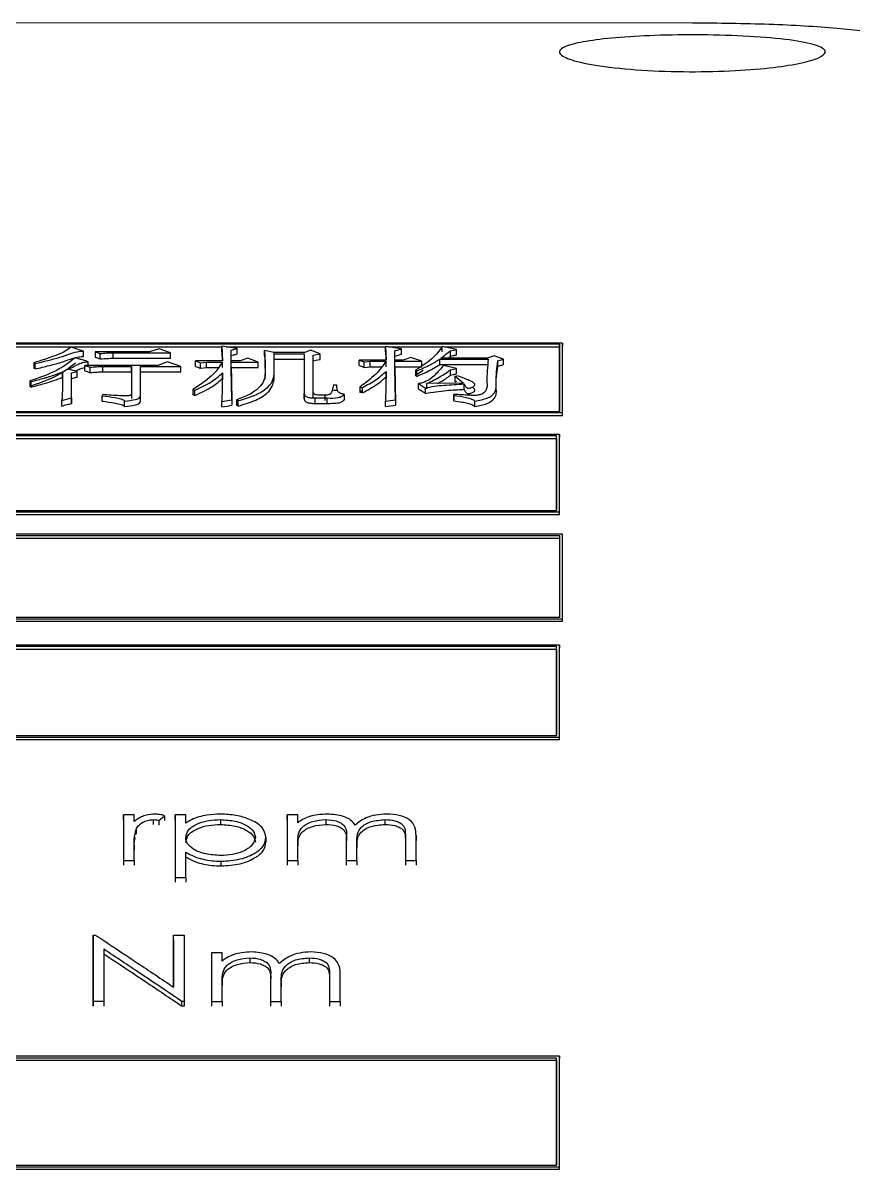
# Model space of a CAD drawing. Header units: millimetres. Extents: x 2379 to 4059, y 879 to 2067.
# Drawn here: x 2735.37 to 2749.42, y 1845.88 to 1865.27 of the extents above; entities that cross this region are included whole.
import ezdxf

# ---------------------------------------------------------------- set-up
doc = ezdxf.new("R2010")
doc.units = ezdxf.units.MM

msp = doc.modelspace()

# ---------------------------------------------------------------- linework, layer by layer
at = {"color": 7, "linetype": 'Continuous', "lineweight": 25}
for p, q in [((2746.703, 1865.268), (2709.703, 1865.269)), ((2744.505, 1859.851), (2722.522, 1859.852)), ((2744.455, 1859.834), (2722.572, 1859.835)), ((2733.287, 1859.788), (2738.738, 1859.788)), ((2736.401, 1859.719), (2736.185, 1859.784)), ((2736.401, 1859.627), (2736.401, 1859.719)), ((2737.678, 1859.757), (2737.516, 1859.707)), ((2737.873, 1859.688), (2737.678, 1859.757)), ((2738.738, 1859.799), (2738.749, 1859.55)), ((2738.998, 1859.761), (2738.738, 1859.799)), ((2738.738, 1859.707), (2738.738, 1859.799)), ((2738.812, 1859.788), (2741.507, 1859.788)), ((2738.9, 1859.734), (2738.998, 1859.761)), ((2738.9, 1859.55), (2738.9, 1859.734)), ((2738.9, 1859.733), (2738.9, 1859.734)), ((2738.998, 1859.669), (2738.998, 1859.761)), ((2739.463, 1859.73), (2739.474, 1859.519)), ((2739.625, 1859.692), (2739.463, 1859.73)), ((2739.463, 1859.638), (2739.463, 1859.73)), ((2740.242, 1859.734), (2740.144, 1859.692)), ((2740.404, 1859.669), (2740.242, 1859.734)), ((2741.507, 1859.795), (2741.518, 1859.565)), ((2741.778, 1859.757), (2741.507, 1859.795)), ((2741.507, 1859.703), (2741.507, 1859.795)), ((2741.558, 1859.788), (2742.464, 1859.788)), ((2741.669, 1859.723), (2741.778, 1859.757)), ((2741.669, 1859.565), (2741.669, 1859.723)), ((2741.669, 1859.722), (2741.669, 1859.723)), ((2741.778, 1859.665), (2741.778, 1859.757)), ((2742.708, 1859.745), (2742.47, 1859.795)), ((2742.47, 1859.703), (2742.47, 1859.795)), ((2742.504, 1859.788), (2744.455, 1859.788)), ((2742.611, 1859.723), (2742.708, 1859.745)), ((2742.611, 1859.631), (2742.611, 1859.723)), ((2742.708, 1859.653), (2742.708, 1859.745)), ((2744.455, 1859.834), (2744.455, 1859.788)), ((2744.505, 1859.851), (2744.505, 1859.804)), ((2744.505, 1858.63), (2744.505, 1859.804)), ((2736.477, 1859.476), (2736.477, 1859.538)), ((2736.596, 1859.707), (2736.596, 1859.615)), ((2736.596, 1859.707), (2736.683, 1859.677)), ((2737.516, 1859.707), (2736.596, 1859.707)), ((2736.683, 1859.585), (2736.683, 1859.677)), ((2736.899, 1859.596), (2736.899, 1859.688)), ((2736.899, 1859.688), (2737.873, 1859.688)), ((2736.899, 1859.596), (2737.873, 1859.596)), ((2737.819, 1859.534), (2737.656, 1859.476)), ((2738.046, 1859.456), (2737.819, 1859.534)), ((2737.873, 1859.596), (2737.873, 1859.688)), ((2738.294, 1859.55), (2738.381, 1859.519)), ((2738.749, 1859.55), (2738.294, 1859.55)), ((2738.294, 1859.458), (2738.294, 1859.55)), ((2738.381, 1859.519), (2738.478, 1859.53)), ((2738.478, 1859.53), (2738.749, 1859.53)), ((2738.478, 1859.438), (2738.478, 1859.53)), ((2738.749, 1859.438), (2738.749, 1859.53)), ((2738.9, 1859.55), (2738.9, 1859.642)), ((2739.052, 1859.55), (2738.9, 1859.55)), ((2738.9, 1859.458), (2738.9, 1859.55)), ((2738.9, 1859.53), (2739.355, 1859.53)), ((2738.9, 1859.438), (2738.9, 1859.53)), ((2739.181, 1859.6), (2739.052, 1859.55)), ((2739.355, 1859.53), (2739.181, 1859.6)), ((2739.355, 1859.438), (2739.355, 1859.53)), ((2740.144, 1859.692), (2739.625, 1859.692)), ((2739.625, 1859.6), (2739.625, 1859.692)), ((2739.625, 1859.331), (2739.625, 1859.673)), ((2739.625, 1859.673), (2740.133, 1859.673)), ((2739.625, 1859.581), (2739.625, 1859.673)), ((2739.625, 1859.581), (2740.133, 1859.581)), ((2739.625, 1859.24), (2739.625, 1859.581)), ((2740.133, 1859.673), (2740.133, 1859.001)), ((2740.133, 1859.673), (2740.133, 1859.581)), ((2740.133, 1859.581), (2740.133, 1858.909)), ((2740.285, 1859.646), (2740.404, 1859.669)), ((2740.285, 1859.029), (2740.285, 1859.646)), ((2740.285, 1859.643), (2740.285, 1859.646)), ((2740.285, 1858.938), (2740.285, 1859.554)), ((2740.404, 1859.577), (2740.404, 1859.669)), ((2741.064, 1859.565), (2741.15, 1859.534)), ((2741.518, 1859.565), (2741.064, 1859.565)), ((2741.064, 1859.473), (2741.064, 1859.565)), ((2741.15, 1859.534), (2741.248, 1859.546)), ((2741.15, 1859.442), (2741.15, 1859.534)), ((2741.248, 1859.546), (2741.518, 1859.546)), ((2741.248, 1859.454), (2741.248, 1859.546)), ((2741.518, 1859.454), (2741.518, 1859.546)), ((2741.669, 1859.565), (2741.669, 1859.631)), ((2741.81, 1859.565), (2741.669, 1859.565)), ((2741.669, 1859.473), (2741.669, 1859.565)), ((2741.669, 1859.546), (2742.124, 1859.546)), ((2741.669, 1859.454), (2741.669, 1859.546)), ((2741.94, 1859.611), (2741.81, 1859.565)), ((2742.124, 1859.546), (2741.94, 1859.611)), ((2742.124, 1859.469), (2742.124, 1859.546)), ((2742.427, 1859.581), (2743.249, 1859.58)), ((2742.427, 1859.489), (2742.427, 1859.581)), ((2743.238, 1859.6), (2742.448, 1859.6)), ((2742.568, 1859.6), (2742.611, 1859.631)), ((2743.346, 1859.638), (2743.238, 1859.6)), ((2743.508, 1859.58), (2743.346, 1859.638)), ((2743.411, 1859.553), (2743.508, 1859.58)), ((2743.411, 1859.462), (2743.411, 1859.553)), ((2743.508, 1859.489), (2743.508, 1859.58)), ((2735.558, 1859.519), (2735.558, 1859.427)), ((2735.558, 1859.519), (2735.579, 1859.507)), ((2735.579, 1859.415), (2735.558, 1859.427)), ((2735.579, 1859.415), (2735.579, 1859.507)), ((2736.044, 1859.275), (2736.044, 1859.367)), ((2736.293, 1859.371), (2736.142, 1859.41)), ((2736.196, 1859.347), (2736.293, 1859.371)), ((2736.196, 1858.924), (2736.196, 1859.347)), ((2736.293, 1859.279), (2736.293, 1859.371)), ((2736.423, 1859.476), (2736.51, 1859.445)), ((2737.656, 1859.476), (2736.423, 1859.476)), ((2736.423, 1859.384), (2736.423, 1859.476)), ((2736.51, 1859.353), (2736.51, 1859.445)), ((2736.726, 1859.457), (2737.213, 1859.457)), ((2736.726, 1859.365), (2736.726, 1859.457)), ((2736.726, 1859.365), (2737.213, 1859.365)), ((2737.213, 1859.457), (2737.213, 1859.005)), ((2737.213, 1859.365), (2737.213, 1859.457)), ((2737.213, 1859.365), (2737.213, 1858.914)), ((2737.364, 1859.457), (2738.046, 1859.456)), ((2737.364, 1858.964), (2737.364, 1859.457)), ((2737.364, 1859.365), (2737.364, 1859.457)), ((2737.364, 1858.873), (2737.364, 1859.365)), ((2737.364, 1859.365), (2738.046, 1859.365)), ((2738.046, 1859.365), (2738.046, 1859.456)), ((2738.381, 1859.427), (2738.381, 1859.519)), ((2738.478, 1859.438), (2738.675, 1859.438)), ((2738.749, 1859.347), (2738.738, 1858.863)), ((2738.749, 1859.255), (2738.749, 1859.347)), ((2738.9, 1859.438), (2739.355, 1859.438)), ((2738.911, 1858.891), (2738.9, 1859.412)), ((2739.474, 1859.519), (2739.474, 1859.331)), ((2739.474, 1859.427), (2739.474, 1859.519)), ((2739.474, 1859.427), (2739.474, 1859.285)), ((2739.474, 1859.24), (2739.474, 1859.331)), ((2739.625, 1859.24), (2739.625, 1859.331)), ((2741.248, 1859.454), (2741.445, 1859.454)), ((2741.518, 1859.374), (2741.507, 1858.871)), ((2741.518, 1859.283), (2741.518, 1859.374)), ((2741.669, 1859.454), (2742.124, 1859.454)), ((2741.68, 1858.895), (2741.669, 1859.429)), ((2742.037, 1859.382), (2742.016, 1859.394)), ((2742.016, 1859.394), (2742.016, 1859.302)), ((2742.147, 1859.391), (2742.016, 1859.302)), ((2742.037, 1859.29), (2742.037, 1859.382)), ((2742.427, 1859.489), (2743.249, 1859.489)), ((2742.708, 1859.425), (2742.492, 1859.476)), ((2742.611, 1859.402), (2742.708, 1859.425)), ((2742.611, 1859.31), (2742.611, 1859.402)), ((2742.708, 1859.333), (2742.708, 1859.425)), ((2735.493, 1859.213), (2735.514, 1859.201)), ((2735.493, 1859.213), (2735.493, 1859.121)), ((2735.514, 1859.109), (2735.514, 1859.201)), ((2736.196, 1858.833), (2736.196, 1859.255)), ((2740.631, 1859.149), (2740.685, 1859.149)), ((2742.037, 1859.29), (2742.016, 1859.302)), ((2742.07, 1859.077), (2742.07, 1859.169)), ((2742.07, 1859.169), (2742.189, 1859.093)), ((2742.827, 1859.177), (2742.21, 1859.169)), ((2742.21, 1859.077), (2742.21, 1859.169)), ((2742.686, 1859.292), (2742.719, 1859.3)), ((2742.686, 1859.292), (2742.827, 1859.177)), ((2742.686, 1859.2), (2742.686, 1859.292)), ((2742.686, 1859.2), (2742.719, 1859.208)), ((2742.838, 1859.069), (2742.838, 1859.161)), ((2735.514, 1859.109), (2735.493, 1859.121)), ((2736.726, 1858.981), (2736.715, 1858.96)), ((2736.715, 1858.869), (2736.715, 1858.96)), ((2737.213, 1859.005), (2737.213, 1858.914)), ((2737.364, 1858.873), (2737.364, 1858.964)), ((2738.251, 1859.069), (2738.284, 1859.057)), ((2738.251, 1859.069), (2738.251, 1858.978)), ((2738.284, 1858.966), (2738.251, 1858.978)), ((2738.284, 1858.966), (2738.284, 1859.057)), ((2740.133, 1858.909), (2740.133, 1859.001)), ((2740.49, 1858.972), (2740.393, 1858.972)), ((2740.49, 1858.881), (2740.49, 1858.972)), ((2740.631, 1859.058), (2740.685, 1859.058)), ((2740.815, 1858.893), (2740.815, 1858.985)), ((2741.074, 1859.109), (2741.118, 1859.101)), ((2741.074, 1859.109), (2741.074, 1859.018)), ((2741.118, 1859.052), (2741.074, 1859.018)), ((2741.118, 1859.01), (2741.074, 1859.018)), ((2741.118, 1859.01), (2741.118, 1859.101)), ((2742.189, 1859.002), (2742.189, 1859.093)), ((2742.665, 1858.985), (2742.665, 1858.893)), ((2742.665, 1858.968), (2742.665, 1858.984)), ((2742.665, 1858.877), (2742.665, 1858.968)), ((2736.034, 1858.879), (2736.196, 1858.924)), ((2736.034, 1858.788), (2736.034, 1858.879)), ((2736.196, 1858.924), (2736.196, 1858.833)), ((2736.715, 1858.869), (2736.726, 1858.889)), ((2737.094, 1858.78), (2737.094, 1858.871)), ((2738.738, 1858.863), (2738.911, 1858.891)), ((2738.738, 1858.772), (2738.738, 1858.863)), ((2738.911, 1858.891), (2738.911, 1858.8)), ((2738.987, 1858.891), (2738.987, 1858.8)), ((2739.019, 1858.879), (2738.987, 1858.891)), ((2739.019, 1858.788), (2738.987, 1858.8)), ((2739.019, 1858.788), (2739.019, 1858.879)), ((2740.317, 1858.924), (2740.523, 1858.924)), ((2740.317, 1858.833), (2740.317, 1858.924)), ((2740.317, 1858.833), (2740.523, 1858.833)), ((2740.523, 1858.833), (2740.523, 1858.924)), ((2741.507, 1858.871), (2741.68, 1858.895)), ((2741.507, 1858.78), (2741.507, 1858.871)), ((2741.68, 1858.895), (2741.68, 1858.804)), ((2742.665, 1858.877), (2742.665, 1858.893)), ((2743.022, 1858.78), (2743.022, 1858.871)), ((2722.522, 1858.676), (2744.505, 1858.676)), ((2722.522, 1858.63), (2744.505, 1858.63)), ((2722.572, 1858.695), (2744.455, 1858.695)), ((2744.505, 1858.63), (2744.505, 1858.676)), ((2744.455, 1858.306), (2722.472, 1858.306)), ((2744.405, 1858.286), (2722.522, 1858.287)), ((2722.522, 1858.242), (2744.405, 1858.241)), ((2744.405, 1858.241), (2744.405, 1858.286)), ((2744.455, 1858.306), (2744.455, 1858.26)), ((2744.455, 1856.955), (2744.455, 1858.26)), ((2722.522, 1857.021), (2744.405, 1857.02)), ((2722.472, 1857), (2744.455, 1857)), ((2722.472, 1856.955), (2744.455, 1856.955)), ((2744.455, 1856.955), (2744.455, 1857)), ((2744.505, 1856.62), (2722.522, 1856.621)), ((2744.505, 1856.576), (2744.505, 1856.62)), ((2722.572, 1856.599), (2744.455, 1856.599)), ((2722.572, 1856.555), (2744.455, 1856.555)), ((2744.455, 1856.599), (2744.455, 1856.555)), ((2744.505, 1855.146), (2744.505, 1856.576)), ((2722.522, 1855.189), (2744.505, 1855.189)), ((2722.522, 1855.146), (2744.505, 1855.146)), ((2744.455, 1855.212), (2722.572, 1855.212)), ((2744.505, 1855.146), (2744.505, 1855.189)), ((2744.455, 1854.743), (2722.472, 1854.743)), ((2744.405, 1854.72), (2722.522, 1854.72)), ((2722.522, 1854.677), (2744.405, 1854.677)), ((2744.405, 1854.677), (2744.405, 1854.72)), ((2744.455, 1854.743), (2744.455, 1854.7)), ((2744.455, 1853.146), (2744.455, 1854.7)), ((2722.472, 1853.188), (2744.455, 1853.188)), ((2722.472, 1853.146), (2744.455, 1853.146)), ((2722.522, 1853.213), (2744.405, 1853.212)), ((2744.455, 1853.146), (2744.455, 1853.188)), ((2737.077, 1851.871), (2737.077, 1851.102)), ((2737.077, 1851.789), (2737.077, 1851.871)), ((2737.257, 1851.871), (2737.077, 1851.871)), ((2737.077, 1851.789), (2737.077, 1851.021)), ((2737.257, 1851.759), (2737.257, 1851.871)), ((2737.579, 1851.791), (2737.579, 1851.709)), ((2737.671, 1851.777), (2737.769, 1851.858)), ((2737.671, 1851.777), (2737.671, 1851.696)), ((2737.769, 1851.858), (2737.769, 1851.777)), ((2737.949, 1851.871), (2737.949, 1850.814)), ((2737.949, 1851.789), (2737.949, 1851.871)), ((2738.128, 1851.871), (2737.949, 1851.871)), ((2737.949, 1851.789), (2737.949, 1850.734)), ((2738.128, 1851.73), (2738.128, 1851.871)), ((2738.717, 1851.791), (2738.717, 1851.709)), ((2739.846, 1851.871), (2739.846, 1851.102)), ((2739.846, 1851.789), (2739.846, 1851.871)), ((2740.026, 1851.871), (2739.846, 1851.871)), ((2739.846, 1851.789), (2739.846, 1851.021)), ((2740.026, 1851.739), (2740.026, 1851.871)), ((2740.498, 1851.791), (2740.498, 1851.709)), ((2741.5, 1851.791), (2741.5, 1851.709)), ((2737.289, 1851.626), (2737.289, 1851.545)), ((2739.487, 1851.491), (2739.487, 1851.41)), ((2740.026, 1851.102), (2740.026, 1851.428)), ((2740.026, 1851.428), (2740.026, 1851.347)), ((2740.846, 1851.495), (2740.846, 1851.102)), ((2740.846, 1851.495), (2740.846, 1851.414)), ((2741.026, 1851.102), (2741.026, 1851.403)), ((2741.026, 1851.403), (2741.026, 1851.322)), ((2741.846, 1851.521), (2741.846, 1851.102)), ((2741.846, 1851.521), (2741.846, 1851.44)), ((2741.846, 1851.44), (2741.846, 1851.021)), ((2742.026, 1851.102), (2742.026, 1851.521)), ((2742.026, 1851.521), (2742.026, 1851.44)), ((2737.257, 1851.102), (2737.257, 1851.362)), ((2737.257, 1851.362), (2737.257, 1851.282)), ((2738.128, 1850.814), (2738.128, 1851.243)), ((2737.077, 1851.102), (2737.077, 1851.022)), ((2737.077, 1851.102), (2737.257, 1851.102)), ((2737.257, 1851.102), (2737.257, 1851.022)), ((2738.724, 1851.088), (2738.724, 1851.007)), ((2739.846, 1851.102), (2739.846, 1851.022)), ((2739.846, 1851.102), (2740.026, 1851.102)), ((2740.026, 1851.102), (2740.026, 1851.022)), ((2740.846, 1851.102), (2740.846, 1851.022)), ((2740.846, 1851.102), (2741.026, 1851.102)), ((2741.026, 1851.102), (2741.026, 1851.022)), ((2741.846, 1851.102), (2741.846, 1851.022)), ((2741.846, 1851.102), (2742.026, 1851.102)), ((2742.026, 1851.102), (2742.026, 1851.022)), ((2737.949, 1850.814), (2737.949, 1850.734)), ((2737.949, 1850.814), (2738.128, 1850.814)), ((2738.128, 1850.814), (2738.128, 1850.734)), ((2736.564, 1848.715), (2736.564, 1849.837)), ((2736.564, 1849.837), (2736.564, 1849.758)), ((2736.564, 1849.837), (2736.602, 1849.837)), ((2737.923, 1848.957), (2737.923, 1849.837)), ((2737.923, 1849.837), (2738.103, 1849.837)), ((2737.923, 1849.758), (2737.923, 1849.837)), ((2738.103, 1849.837), (2738.103, 1848.715)), ((2736.564, 1849.757), (2736.564, 1848.638)), ((2737.923, 1849.757), (2737.923, 1848.957)), ((2736.744, 1849.599), (2736.744, 1848.715)), ((2738.564, 1849.538), (2738.564, 1848.715)), ((2738.564, 1849.538), (2738.564, 1849.46)), ((2738.744, 1849.538), (2738.564, 1849.538)), ((2738.564, 1849.459), (2738.564, 1848.638)), ((2738.744, 1849.396), (2738.744, 1849.538)), ((2739.216, 1849.452), (2739.216, 1849.373)), ((2740.218, 1849.452), (2740.218, 1849.374)), ((2738.744, 1848.715), (2738.744, 1849.064)), ((2738.744, 1849.064), (2738.744, 1848.986)), ((2739.564, 1849.136), (2739.564, 1848.715)), ((2739.564, 1849.136), (2739.564, 1849.058)), ((2740.564, 1849.164), (2740.564, 1848.715)), ((2740.564, 1849.164), (2740.564, 1849.086)), ((2740.564, 1849.085), (2740.564, 1848.637)), ((2740.744, 1848.715), (2740.744, 1849.163)), ((2740.744, 1849.085), (2740.744, 1849.163)), ((2739.744, 1848.715), (2739.744, 1849.037)), ((2739.744, 1849.037), (2739.744, 1848.96)), ((2736.564, 1848.638), (2736.564, 1848.715)), ((2736.744, 1848.715), (2736.564, 1848.715)), ((2736.744, 1848.715), (2736.744, 1848.638)), ((2738.062, 1848.638), (2738.062, 1848.715)), ((2738.103, 1848.715), (2738.062, 1848.715)), ((2738.103, 1848.715), (2738.103, 1848.638)), ((2738.564, 1848.715), (2738.564, 1848.638)), ((2738.564, 1848.715), (2738.744, 1848.715)), ((2738.744, 1848.715), (2738.744, 1848.638)), ((2739.564, 1848.715), (2739.564, 1848.638)), ((2739.564, 1848.715), (2739.744, 1848.715)), ((2739.744, 1848.715), (2739.744, 1848.638)), ((2740.564, 1848.715), (2740.564, 1848.638)), ((2740.564, 1848.715), (2740.744, 1848.715)), ((2740.744, 1848.715), (2740.744, 1848.638)), ((2738.103, 1848.638), (2738.062, 1848.638)), ((2744.455, 1847.787), (2722.322, 1847.788)), ((2744.405, 1847.758), (2722.372, 1847.758)), ((2722.372, 1847.72), (2744.405, 1847.72)), ((2744.405, 1847.72), (2744.405, 1847.758)), ((2744.455, 1847.787), (2744.455, 1847.749)), ((2744.455, 1845.879), (2744.455, 1847.749)), ((2722.322, 1845.917), (2744.455, 1845.916)), ((2722.322, 1845.879), (2744.455, 1845.879)), ((2722.372, 1845.947), (2744.405, 1845.947)), ((2744.455, 1845.879), (2744.455, 1845.916))]:
    msp.add_line(p, q, dxfattribs=at)
at = {"color": 7, "linetype": 'Continuous', "lineweight": 25, "flags": 128}
for points in [[(2740.285, 1859.554), (2740.33, 1859.563), (2740.367, 1859.57), (2740.404, 1859.577)], [(2738.381, 1859.427), (2738.43, 1859.433), (2738.478, 1859.438)], [(2741.15, 1859.442), (2741.199, 1859.448), (2741.248, 1859.454)], [(2738.738, 1858.772), (2738.784, 1858.78), (2738.831, 1858.787), (2738.911, 1858.8)], [(2741.507, 1858.78), (2741.555, 1858.787), (2741.602, 1858.793), (2741.68, 1858.804)]]:
    msp.add_lwpolyline(points, dxfattribs=at)
at = {"color": 7, "linetype": 'Continuous', "lineweight": 25}
for points, knots in [([(2750.704, 1864.778), (2750.667, 1864.833), (2750.594, 1864.943), (2750.023, 1865.079), (2749.156, 1865.184), (2748.009, 1865.254), (2747.143, 1865.263), (2746.703, 1865.268)], [0, 0, 0, 0, 0.184668, 0.369995, 0.565851, 0.779444, 1, 1, 1, 1]), ([(2748.954, 1864.778), (2748.933, 1864.746), (2748.892, 1864.682), (2748.57, 1864.589), (2748.081, 1864.511), (2747.422, 1864.456), (2746.641, 1864.437), (2745.828, 1864.464), (2745.116, 1864.536), (2744.631, 1864.638), (2744.469, 1864.724), (2744.443, 1864.8), (2744.525, 1864.872), (2744.835, 1864.953), (2745.327, 1865.017), (2745.985, 1865.059), (2746.766, 1865.073), (2747.579, 1865.053), (2748.291, 1864.997), (2748.774, 1864.912), (2748.942, 1864.832), (2748.951, 1864.788), (2748.954, 1864.778)], [0, 0, 0, 0, 0.0462762, 0.0927191, 0.1417154, 0.1951897, 0.2536855, 0.3152612, 0.376912, 0.4343703, 0.4858167, 0.5000047, 0.5462543, 0.592701, 0.6417985, 0.6951551, 0.753514, 0.8153974, 0.8768635, 0.9341609, 0.9857367, 1, 1, 1, 1]), ([(2736.185, 1859.784), (2736.15, 1859.757), (2736.08, 1859.704), (2735.862, 1859.616), (2735.68, 1859.558), (2735.558, 1859.519)], [0, 0, 0, 0, 0.244211, 0.494059, 1, 1, 1, 1]), ([(2735.579, 1859.507), (2735.724, 1859.54), (2735.94, 1859.589), (2736.164, 1859.671), (2736.298, 1859.713), (2736.38, 1859.718), (2736.401, 1859.719)], [0, 0, 0, 0, 0.501457, 0.748784, 0.936077, 1, 1, 1, 1]), ([(2742.47, 1859.795), (2742.42, 1859.725), (2742.319, 1859.584), (2742.117, 1859.457), (2742.016, 1859.394)], [0, 0, 0, 0, 0.496751, 1, 1, 1, 1]), ([(2742.448, 1859.6), (2742.476, 1859.622), (2742.528, 1859.663), (2742.584, 1859.704), (2742.611, 1859.723)], [0, 0, 0, 0, 0.532976, 1, 1, 1, 1]), ([(2744.455, 1858.695), (2744.455, 1858.816), (2744.455, 1859.06), (2744.455, 1859.441), (2744.455, 1859.694), (2744.455, 1859.834)], [0, 0, 0, 0, 0.309667, 0.619335, 1, 1, 1, 1]), ([(2744.455, 1859.788), (2744.455, 1859.678), (2744.455, 1859.458), (2744.455, 1859.095), (2744.455, 1858.836), (2744.455, 1858.695)], [0, 0, 0, 0, 0.312228, 0.624456, 1, 1, 1, 1]), ([(2744.505, 1858.676), (2744.505, 1858.798), (2744.505, 1859.041), (2744.505, 1859.435), (2744.505, 1859.7), (2744.505, 1859.851)], [0, 0, 0, 0, 0.300086, 0.600172, 1, 1, 1, 1]), ([(2736.261, 1859.604), (2736.152, 1859.522), (2735.957, 1859.373), (2735.636, 1859.262), (2735.493, 1859.213)], [0, 0, 0, 0, 0.553842, 1, 1, 1, 1]), ([(2735.579, 1859.415), (2735.66, 1859.434), (2735.823, 1859.472), (2736.042, 1859.531), (2736.189, 1859.589), (2736.308, 1859.62), (2736.373, 1859.625), (2736.401, 1859.627)], [0, 0, 0, 0, 0.285391, 0.571044, 0.802081, 0.914333, 1, 1, 1, 1]), ([(2736.142, 1859.41), (2736.175, 1859.426), (2736.229, 1859.454), (2736.304, 1859.493), (2736.362, 1859.519), (2736.424, 1859.534), (2736.459, 1859.537), (2736.477, 1859.538)], [0, 0, 0, 0, 0.3357419, 0.5532256, 0.7726409, 0.885172, 1, 1, 1, 1]), ([(2736.477, 1859.538), (2736.451, 1859.546), (2736.401, 1859.561), (2736.329, 1859.583), (2736.284, 1859.597), (2736.261, 1859.604)], [0, 0, 0, 0, 0.369991, 0.684996, 1, 1, 1, 1]), ([(2736.596, 1859.615), (2736.609, 1859.611), (2736.629, 1859.604), (2736.658, 1859.594), (2736.674, 1859.588), (2736.683, 1859.585)], [0, 0, 0, 0, 0.428609, 0.714304, 1, 1, 1, 1]), ([(2736.683, 1859.677), (2736.718, 1859.68), (2736.789, 1859.687), (2736.862, 1859.688), (2736.899, 1859.688)], [0, 0, 0, 0, 0.498867, 1, 1, 1, 1]), ([(2736.683, 1859.585), (2736.722, 1859.589), (2736.794, 1859.595), (2736.867, 1859.596), (2736.899, 1859.596)], [0, 0, 0, 0, 0.558823, 1, 1, 1, 1]), ([(2738.749, 1859.53), (2738.695, 1859.45), (2738.587, 1859.288), (2738.364, 1859.142), (2738.251, 1859.069)], [0, 0, 0, 0, 0.497121, 1, 1, 1, 1]), ([(2738.738, 1859.707), (2738.74, 1859.679), (2738.744, 1859.627), (2738.746, 1859.574), (2738.747, 1859.55)], [0, 0, 0, 0, 0.53069, 1, 1, 1, 1]), ([(2738.9, 1859.642), (2738.914, 1859.646), (2738.937, 1859.652), (2738.969, 1859.661), (2738.988, 1859.666), (2738.998, 1859.669)], [0, 0, 0, 0, 0.420135, 0.710067, 1, 1, 1, 1]), ([(2738.9, 1859.412), (2738.9, 1859.434), (2738.9, 1859.474), (2738.9, 1859.513), (2738.9, 1859.53)], [0, 0, 0, 0, 0.56, 1, 1, 1, 1]), ([(2738.9, 1859.366), (2738.9, 1859.402), (2738.9, 1859.472), (2738.9, 1859.511), (2738.9, 1859.53)], [0, 0, 0, 0, 0.510039, 1, 1, 1, 1]), ([(2739.463, 1859.638), (2739.465, 1859.611), (2739.469, 1859.563), (2739.473, 1859.492), (2739.473, 1859.449), (2739.474, 1859.427)], [0, 0, 0, 0, 0.384139, 0.692048, 1, 1, 1, 1]), ([(2741.518, 1859.546), (2741.466, 1859.471), (2741.361, 1859.32), (2741.17, 1859.18), (2741.074, 1859.109)], [0, 0, 0, 0, 0.497559, 1, 1, 1, 1]), ([(2741.507, 1859.703), (2741.51, 1859.675), (2741.514, 1859.629), (2741.516, 1859.583), (2741.516, 1859.565)], [0, 0, 0, 0, 0.616417, 1, 1, 1, 1]), ([(2741.669, 1859.631), (2741.683, 1859.635), (2741.707, 1859.642), (2741.743, 1859.654), (2741.766, 1859.661), (2741.778, 1859.665)], [0, 0, 0, 0, 0.362138, 0.681069, 1, 1, 1, 1]), ([(2741.669, 1859.429), (2741.669, 1859.451), (2741.669, 1859.49), (2741.669, 1859.529), (2741.669, 1859.546)], [0, 0, 0, 0, 0.56, 1, 1, 1, 1]), ([(2741.669, 1859.383), (2741.669, 1859.419), (2741.669, 1859.489), (2741.669, 1859.527), (2741.669, 1859.546)], [0, 0, 0, 0, 0.510364, 1, 1, 1, 1]), ([(2742.037, 1859.382), (2742.116, 1859.416), (2742.26, 1859.478), (2742.374, 1859.548), (2742.427, 1859.581)], [0, 0, 0, 0, 0.5414486, 1, 1, 1, 1]), ([(2742.611, 1859.631), (2742.625, 1859.634), (2742.648, 1859.639), (2742.681, 1859.647), (2742.699, 1859.651), (2742.708, 1859.653)], [0, 0, 0, 0, 0.4398816, 0.7199406, 1, 1, 1, 1]), ([(2743.249, 1859.58), (2743.234, 1859.453), (2743.215, 1859.278), (2743.236, 1859.078), (2743.174, 1859.006), (2743.119, 1858.981), (2743.064, 1858.968), (2742.998, 1858.966), (2742.865, 1858.975), (2742.753, 1858.98), (2742.665, 1858.985)], [0, 0, 0, 0, 0.489233, 0.672718, 0.735367, 0.76608, 0.796242, 0.828596, 0.864188, 1, 1, 1, 1]), ([(2743.022, 1858.871), (2743.096, 1858.886), (2743.207, 1858.907), (2743.308, 1858.959), (2743.392, 1859.048), (2743.372, 1859.254), (2743.395, 1859.434), (2743.411, 1859.553)], [0, 0, 0, 0, 0.132026, 0.196101, 0.258534, 0.505562, 1, 1, 1, 1]), ([(2736.261, 1859.512), (2736.152, 1859.43), (2735.957, 1859.281), (2735.636, 1859.171), (2735.493, 1859.121)], [0, 0, 0, 0, 0.553762, 1, 1, 1, 1]), ([(2735.514, 1859.201), (2735.59, 1859.22), (2735.668, 1859.241), (2735.745, 1859.263), (2735.754, 1859.266), (2735.763, 1859.269), (2735.772, 1859.271), (2735.781, 1859.274), (2735.806, 1859.282), (2735.9, 1859.31), (2735.98, 1859.341), (2736.044, 1859.367)], [0, 0, 0, 0, 0.400377, 0.412885, 0.425393, 0.450409, 0.462917, 0.475426, 0.500442, 0.600512, 1, 1, 1, 1]), ([(2736.044, 1859.367), (2736.045, 1859.349), (2736.045, 1859.33), (2736.045, 1859.309), (2736.045, 1859.302), (2736.045, 1859.296), (2736.045, 1859.289), (2736.045, 1859.281), (2736.045, 1859.272), (2736.045, 1859.264), (2736.045, 1859.257), (2736.045, 1859.251), (2736.045, 1859.244), (2736.045, 1859.236), (2736.045, 1859.225), (2736.045, 1859.212), (2736.045, 1859.195), (2736.044, 1859.177), (2736.044, 1859.16), (2736.044, 1859.147), (2736.044, 1859.134), (2736.044, 1859.116), (2736.043, 1859.099), (2736.043, 1859.082), (2736.042, 1859.068), (2736.042, 1859.055), (2736.042, 1859.042), (2736.041, 1859.025), (2736.04, 1859.007), (2736.039, 1858.99), (2736.039, 1858.977), (2736.038, 1858.963), (2736.038, 1858.952), (2736.037, 1858.944), (2736.037, 1858.937), (2736.036, 1858.93), (2736.036, 1858.921), (2736.035, 1858.913), (2736.035, 1858.904), (2736.035, 1858.897), (2736.034, 1858.889), (2736.034, 1858.883), (2736.034, 1858.879)], [0, 0, 0, 0, 0.10711, 0.120499, 0.133888, 0.147276, 0.160665, 0.174054, 0.200831, 0.21422, 0.227609, 0.240998, 0.254386, 0.267775, 0.294553, 0.32133, 0.348108, 0.401663, 0.42844, 0.455218, 0.481995, 0.508773, 0.562328, 0.589105, 0.615883, 0.64266, 0.669438, 0.696215, 0.74977, 0.776548, 0.803325, 0.830103, 0.85688, 0.870269, 0.883658, 0.897047, 0.910435, 0.937213, 0.950602, 0.96399, 0.977379, 1, 1, 1, 1]), ([(2736.261, 1859.379), (2736.275, 1859.386), (2736.311, 1859.404), (2736.361, 1859.428), (2736.408, 1859.437), (2736.423, 1859.44)], [0, 0, 0, 0, 0.3081, 0.769592, 1, 1, 1, 1]), ([(2736.423, 1859.384), (2736.435, 1859.38), (2736.456, 1859.372), (2736.485, 1859.362), (2736.501, 1859.356), (2736.51, 1859.353)], [0, 0, 0, 0, 0.428611, 0.714305, 1, 1, 1, 1]), ([(2736.51, 1859.445), (2736.545, 1859.448), (2736.616, 1859.455), (2736.689, 1859.456), (2736.726, 1859.457)], [0, 0, 0, 0, 0.498867, 1, 1, 1, 1]), ([(2736.51, 1859.353), (2736.549, 1859.357), (2736.621, 1859.364), (2736.694, 1859.365), (2736.726, 1859.365)], [0, 0, 0, 0, 0.558823, 1, 1, 1, 1]), ([(2738.284, 1859.057), (2738.38, 1859.101), (2738.571, 1859.189), (2738.69, 1859.295), (2738.749, 1859.347)], [0, 0, 0, 0, 0.504453, 1, 1, 1, 1]), ([(2738.294, 1859.458), (2738.307, 1859.453), (2738.327, 1859.446), (2738.356, 1859.436), (2738.373, 1859.43), (2738.381, 1859.427)], [0, 0, 0, 0, 0.428612, 0.714306, 1, 1, 1, 1]), ([(2738.9, 1859.438), (2738.9, 1859.418), (2738.9, 1859.376), (2738.9, 1859.369), (2738.9, 1859.366)], [0, 0, 0, 0, 0.489863, 1, 1, 1, 1]), ([(2738.9, 1859.366), (2738.901, 1859.302), (2738.902, 1859.237), (2738.903, 1859.189), (2738.903, 1859.178), (2738.904, 1859.135), (2738.907, 1859.009), (2738.909, 1858.888), (2738.911, 1858.8)], [0, 0, 0, 0, 0.252264, 0.254266, 0.269843, 0.313981, 0.501513, 1, 1, 1, 1]), ([(2738.911, 1858.891), (2738.909, 1858.98), (2738.907, 1859.098), (2738.904, 1859.226), (2738.902, 1859.315), (2738.901, 1859.344), (2738.9, 1859.366)], [0, 0, 0, 0, 0.498567, 0.668599, 0.747849, 1, 1, 1, 1]), ([(2739.474, 1859.331), (2739.469, 1859.291), (2739.46, 1859.21), (2739.37, 1859.091), (2739.216, 1858.98), (2739.064, 1858.921), (2738.987, 1858.891)], [0, 0, 0, 0, 0.245487, 0.49251, 0.743419, 1, 1, 1, 1]), ([(2739.019, 1858.879), (2739.112, 1858.907), (2739.295, 1858.961), (2739.493, 1859.074), (2739.608, 1859.201), (2739.619, 1859.288), (2739.625, 1859.331)], [0, 0, 0, 0, 0.258234, 0.509748, 0.755949, 1, 1, 1, 1]), ([(2741.064, 1859.473), (2741.076, 1859.469), (2741.097, 1859.461), (2741.126, 1859.451), (2741.142, 1859.445), (2741.15, 1859.442)], [0, 0, 0, 0, 0.428612, 0.714306, 1, 1, 1, 1]), ([(2741.118, 1859.101), (2741.198, 1859.144), (2741.357, 1859.23), (2741.464, 1859.326), (2741.518, 1859.374)], [0, 0, 0, 0, 0.503094, 1, 1, 1, 1]), ([(2741.669, 1859.454), (2741.669, 1859.434), (2741.669, 1859.392), (2741.669, 1859.386), (2741.669, 1859.383)], [0, 0, 0, 0, 0.489538, 1, 1, 1, 1]), ([(2741.68, 1858.895), (2741.679, 1858.986), (2741.676, 1859.121), (2741.673, 1859.269), (2741.671, 1859.332), (2741.671, 1859.353), (2741.67, 1859.37), (2741.67, 1859.389), (2741.669, 1859.385), (2741.669, 1859.383)], [0, 0, 0, 0, 0.496744, 0.745118, 0.829845, 0.854799, 0.869312, 0.93209, 1, 1, 1, 1]), ([(2741.669, 1859.383), (2741.67, 1859.318), (2741.671, 1859.249), (2741.673, 1859.159), (2741.675, 1859.027), (2741.678, 1858.895), (2741.68, 1858.804)], [0, 0, 0, 0, 0.252176, 0.267142, 0.501453, 1, 1, 1, 1]), ([(2742.037, 1859.29), (2742.093, 1859.314), (2742.195, 1859.356), (2742.32, 1859.423), (2742.391, 1859.467), (2742.427, 1859.489)], [0, 0, 0, 0, 0.3812522, 0.6899418, 1, 1, 1, 1]), ([(2742.492, 1859.476), (2742.445, 1859.42), (2742.364, 1859.322), (2742.235, 1859.216), (2742.118, 1859.174), (2742.08, 1859.17), (2742.07, 1859.169)], [0, 0, 0, 0, 0.494165, 0.869161, 0.966217, 1, 1, 1, 1]), ([(2742.21, 1859.169), (2742.286, 1859.206), (2742.437, 1859.279), (2742.553, 1859.361), (2742.611, 1859.402)], [0, 0, 0, 0, 0.5023466, 1, 1, 1, 1]), ([(2742.611, 1859.31), (2742.625, 1859.313), (2742.648, 1859.319), (2742.681, 1859.327), (2742.699, 1859.331), (2742.708, 1859.333)], [0, 0, 0, 0, 0.439858, 0.719929, 1, 1, 1, 1]), ([(2743.022, 1858.78), (2743.094, 1858.794), (2743.236, 1858.821), (2743.402, 1858.937), (2743.367, 1859.161), (2743.394, 1859.342), (2743.411, 1859.462)], [0, 0, 0, 0, 0.127764, 0.249157, 0.505692, 1, 1, 1, 1]), ([(2743.411, 1859.462), (2743.425, 1859.465), (2743.448, 1859.472), (2743.48, 1859.481), (2743.499, 1859.486), (2743.508, 1859.489)], [0, 0, 0, 0, 0.4201352, 0.7100675, 1, 1, 1, 1]), ([(2735.514, 1859.109), (2735.59, 1859.129), (2735.721, 1859.164), (2735.9, 1859.218), (2735.996, 1859.256), (2736.044, 1859.275)], [0, 0, 0, 0, 0.400541, 0.699142, 1, 1, 1, 1]), ([(2736.045, 1859.248), (2736.045, 1859.252), (2736.045, 1859.259), (2736.044, 1859.27), (2736.044, 1859.277), (2736.044, 1859.282), (2736.044, 1859.283), (2736.044, 1859.284), (2736.044, 1859.285), (2736.044, 1859.267), (2736.044, 1859.139), (2736.042, 1859.055), (2736.04, 1859.006)], [0, 0, 0, 0, 0.01972, 0.0316378, 0.0435082, 0.0463825, 0.0492251, 0.0522948, 0.0558106, 0.08806, 0.4639019, 1, 1, 1, 1]), ([(2736.196, 1859.255), (2736.21, 1859.259), (2736.234, 1859.264), (2736.266, 1859.272), (2736.284, 1859.277), (2736.293, 1859.279)], [0, 0, 0, 0, 0.439881, 0.71994, 1, 1, 1, 1]), ([(2738.284, 1858.966), (2738.391, 1859.016), (2738.581, 1859.104), (2738.698, 1859.209), (2738.749, 1859.255)], [0, 0, 0, 0, 0.564212, 1, 1, 1, 1]), ([(2739.019, 1858.788), (2739.122, 1858.819), (2739.325, 1858.881), (2739.575, 1859.035), (2739.606, 1859.163), (2739.625, 1859.24)], [0, 0, 0, 0, 0.289468, 0.570368, 1, 1, 1, 1]), ([(2740.631, 1859.149), (2740.622, 1859.117), (2740.608, 1859.065), (2740.596, 1859.004), (2740.552, 1858.98), (2740.523, 1858.973), (2740.501, 1858.973), (2740.49, 1858.972)], [0, 0, 0, 0, 0.493872, 0.802594, 0.866234, 0.93227, 1, 1, 1, 1]), ([(2740.815, 1858.985), (2740.797, 1858.988), (2740.762, 1858.996), (2740.722, 1859.014), (2740.701, 1859.036), (2740.687, 1859.081), (2740.686, 1859.119), (2740.685, 1859.149)], [0, 0, 0, 0, 0.131971, 0.260261, 0.384427, 0.507933, 1, 1, 1, 1]), ([(2741.118, 1859.01), (2741.207, 1859.058), (2741.365, 1859.144), (2741.471, 1859.24), (2741.518, 1859.283)], [0, 0, 0, 0, 0.562949, 1, 1, 1, 1]), ([(2742.189, 1859.093), (2742.237, 1859.104), (2742.335, 1859.127), (2742.558, 1859.145), (2742.726, 1859.154), (2742.838, 1859.161)], [0, 0, 0, 0, 0.2461025, 0.4965719, 1, 1, 1, 1]), ([(2742.389, 1859.171), (2742.41, 1859.182), (2742.496, 1859.225), (2742.561, 1859.274), (2742.611, 1859.31)], [0, 0, 0, 0, 0.250656, 1, 1, 1, 1]), ([(2742.838, 1859.161), (2742.846, 1859.147), (2742.858, 1859.125), (2742.875, 1859.102), (2742.891, 1859.093), (2742.898, 1859.091), (2742.903, 1859.09), (2742.909, 1859.09), (2742.917, 1859.09), (2742.933, 1859.092), (2742.954, 1859.098), (2742.983, 1859.108), (2743.009, 1859.124), (2743.025, 1859.145), (2743.017, 1859.167), (2742.996, 1859.188), (2742.951, 1859.212), (2742.862, 1859.25), (2742.776, 1859.28), (2742.719, 1859.3)], [0, 0, 0, 0, 0.12083, 0.185578, 0.200463, 0.207293, 0.213836, 0.220353, 0.227161, 0.24221, 0.277123, 0.31159, 0.371541, 0.433275, 0.493638, 0.554959, 0.617623, 0.744187, 1, 1, 1, 1]), ([(2736.715, 1858.96), (2736.789, 1858.952), (2736.9, 1858.939), (2737.019, 1858.913), (2737.069, 1858.895), (2737.088, 1858.882), (2737.092, 1858.875), (2737.094, 1858.871)], [0, 0, 0, 0, 0.508815, 0.759272, 0.881746, 0.941306, 1, 1, 1, 1]), ([(2737.213, 1859.005), (2737.212, 1858.996), (2737.212, 1858.984), (2737.195, 1858.972), (2737.183, 1858.967), (2737.169, 1858.963), (2737.148, 1858.959), (2737.117, 1858.958), (2737.07, 1858.96), (2736.939, 1858.966), (2736.821, 1858.974), (2736.726, 1858.981)], [0, 0, 0, 0, 0.115473, 0.14517, 0.175331, 0.205787, 0.236431, 0.299107, 0.364431, 0.490851, 1, 1, 1, 1]), ([(2737.094, 1858.871), (2737.158, 1858.879), (2737.238, 1858.888), (2737.321, 1858.91), (2737.358, 1858.932), (2737.362, 1858.952), (2737.364, 1858.964)], [0, 0, 0, 0, 0.515726, 0.641569, 0.763682, 1, 1, 1, 1]), ([(2740.133, 1859.001), (2740.135, 1858.991), (2740.136, 1858.976), (2740.154, 1858.957), (2740.174, 1858.944), (2740.204, 1858.934), (2740.251, 1858.925), (2740.291, 1858.924), (2740.317, 1858.924)], [0, 0, 0, 0, 0.238558, 0.359397, 0.482171, 0.608306, 0.737736, 1, 1, 1, 1]), ([(2740.393, 1858.972), (2740.375, 1858.973), (2740.349, 1858.974), (2740.32, 1858.982), (2740.3, 1858.993), (2740.287, 1859.009), (2740.285, 1859.022), (2740.285, 1859.029)], [0, 0, 0, 0, 0.263272, 0.391385, 0.516554, 0.759179, 1, 1, 1, 1]), ([(2740.523, 1858.924), (2740.586, 1858.923), (2740.664, 1858.921), (2740.744, 1858.94), (2740.782, 1858.958), (2740.802, 1858.974), (2740.815, 1858.985)], [0, 0, 0, 0, 0.514198, 0.639, 0.761004, 1, 1, 1, 1]), ([(2742.07, 1859.077), (2742.09, 1859.065), (2742.129, 1859.04), (2742.169, 1859.014), (2742.189, 1859.002)], [0, 0, 0, 0, 0.4999998, 1, 1, 1, 1]), ([(2742.189, 1859.002), (2742.305, 1859.021), (2742.514, 1859.056), (2742.738, 1859.065), (2742.838, 1859.069)], [0, 0, 0, 0, 0.555157, 1, 1, 1, 1]), ([(2742.665, 1858.968), (2742.736, 1858.959), (2742.843, 1858.945), (2742.95, 1858.913), (2743, 1858.891), (2743.014, 1858.878), (2743.022, 1858.871)], [0, 0, 0, 0, 0.509381, 0.758484, 0.880594, 1, 1, 1, 1]), ([(2742.838, 1859.069), (2742.846, 1859.054), (2742.857, 1859.033), (2742.876, 1859.012), (2742.886, 1859.004), (2742.895, 1859), (2742.904, 1858.999), (2742.914, 1858.998), (2742.933, 1859), (2742.965, 1859.009), (2743.002, 1859.026), (2743.025, 1859.05), (2743.017, 1859.075), (2743.001, 1859.095), (2742.98, 1859.104), (2742.975, 1859.106)], [0, 0, 0, 0, 0.228789, 0.293472, 0.325017, 0.349064, 0.365366, 0.381722, 0.40697, 0.473331, 0.60469, 0.720341, 0.824657, 0.962766, 1, 1, 1, 1]), ([(2736.034, 1858.788), (2736.048, 1858.792), (2736.076, 1858.8), (2736.13, 1858.815), (2736.17, 1858.826), (2736.196, 1858.833)], [0, 0, 0, 0, 0.2594101, 0.5188202, 1, 1, 1, 1]), ([(2736.715, 1858.869), (2736.79, 1858.861), (2736.902, 1858.847), (2737.02, 1858.821), (2737.079, 1858.801), (2737.089, 1858.787), (2737.094, 1858.78)], [0, 0, 0, 0, 0.510108, 0.771684, 0.888142, 1, 1, 1, 1]), ([(2737.094, 1858.78), (2737.158, 1858.788), (2737.239, 1858.797), (2737.323, 1858.82), (2737.359, 1858.842), (2737.362, 1858.861), (2737.364, 1858.873)], [0, 0, 0, 0, 0.5165724, 0.6477138, 0.7747847, 1, 1, 1, 1]), ([(2740.133, 1858.909), (2740.135, 1858.898), (2740.138, 1858.876), (2740.18, 1858.848), (2740.248, 1858.834), (2740.294, 1858.833), (2740.317, 1858.833)], [0, 0, 0, 0, 0.268078, 0.541055, 0.767668, 1, 1, 1, 1]), ([(2740.523, 1858.833), (2740.557, 1858.833), (2740.624, 1858.834), (2740.722, 1858.839), (2740.781, 1858.866), (2740.804, 1858.884), (2740.815, 1858.893)], [0, 0, 0, 0, 0.2895179, 0.5749505, 0.7896564, 1, 1, 1, 1]), ([(2742.665, 1858.877), (2742.713, 1858.871), (2742.793, 1858.86), (2742.897, 1858.838), (2742.976, 1858.815), (2743.007, 1858.791), (2743.022, 1858.78)], [0, 0, 0, 0, 0.3480027, 0.5708413, 0.789242, 1, 1, 1, 1]), ([(2744.405, 1857.02), (2744.405, 1857.155), (2744.405, 1857.424), (2744.405, 1857.847), (2744.405, 1858.13), (2744.405, 1858.286)], [0, 0, 0, 0, 0.309667, 0.619335, 1, 1, 1, 1]), ([(2744.405, 1858.241), (2744.405, 1858.139), (2744.405, 1857.935), (2744.405, 1857.532), (2744.405, 1857.222), (2744.405, 1857.02)], [0, 0, 0, 0, 0.2589568, 0.5179136, 1, 1, 1, 1]), ([(2744.455, 1857), (2744.455, 1857.134), (2744.455, 1857.404), (2744.455, 1857.841), (2744.455, 1858.137), (2744.455, 1858.306)], [0, 0, 0, 0, 0.3000859, 0.6001718, 1, 1, 1, 1]), ([(2744.505, 1855.189), (2744.505, 1855.336), (2744.505, 1855.63), (2744.505, 1856.109), (2744.505, 1856.435), (2744.505, 1856.62)], [0, 0, 0, 0, 0.300086, 0.600172, 1, 1, 1, 1]), ([(2744.455, 1856.599), (2744.455, 1856.46), (2744.455, 1856.181), (2744.455, 1855.72), (2744.455, 1855.392), (2744.455, 1855.212)], [0, 0, 0, 0, 0.309667, 0.619335, 1, 1, 1, 1]), ([(2744.455, 1856.555), (2744.455, 1856.443), (2744.455, 1856.218), (2744.455, 1855.774), (2744.455, 1855.434), (2744.455, 1855.212)], [0, 0, 0, 0, 0.257946, 0.515892, 1, 1, 1, 1]), ([(2744.405, 1853.212), (2744.405, 1853.372), (2744.405, 1853.69), (2744.405, 1854.194), (2744.405, 1854.533), (2744.405, 1854.72)], [0, 0, 0, 0, 0.309667, 0.619335, 1, 1, 1, 1]), ([(2744.455, 1853.188), (2744.455, 1853.347), (2744.455, 1853.666), (2744.455, 1854.186), (2744.455, 1854.541), (2744.455, 1854.743)], [0, 0, 0, 0, 0.300086, 0.600172, 1, 1, 1, 1]), ([(2744.405, 1854.677), (2744.405, 1854.554), (2744.405, 1854.31), (2744.405, 1853.825), (2744.405, 1853.455), (2744.405, 1853.212)], [0, 0, 0, 0, 0.257086, 0.514172, 1, 1, 1, 1]), ([(2737.613, 1851.884), (2737.562, 1851.881), (2737.479, 1851.875), (2737.381, 1851.839), (2737.312, 1851.802), (2737.275, 1851.773), (2737.257, 1851.759)], [0, 0, 0, 0, 0.347887, 0.569141, 0.786135, 1, 1, 1, 1]), ([(2737.289, 1851.626), (2737.301, 1851.648), (2737.326, 1851.692), (2737.392, 1851.745), (2737.48, 1851.782), (2737.546, 1851.788), (2737.579, 1851.791)], [0, 0, 0, 0, 0.27091, 0.546501, 0.770523, 1, 1, 1, 1]), ([(2737.579, 1851.791), (2737.597, 1851.79), (2737.628, 1851.787), (2737.658, 1851.78), (2737.671, 1851.777)], [0, 0, 0, 0, 0.5616049, 1, 1, 1, 1]), ([(2737.769, 1851.858), (2737.742, 1851.866), (2737.692, 1851.88), (2737.637, 1851.883), (2737.613, 1851.884)], [0, 0, 0, 0, 0.556713, 1, 1, 1, 1]), ([(2738.719, 1851.884), (2738.641, 1851.881), (2738.513, 1851.876), (2738.347, 1851.839), (2738.225, 1851.792), (2738.16, 1851.751), (2738.128, 1851.73)], [0, 0, 0, 0, 0.346738, 0.568767, 0.786522, 1, 1, 1, 1]), ([(2738.128, 1851.487), (2738.138, 1851.533), (2738.159, 1851.626), (2738.322, 1851.725), (2738.515, 1851.782), (2738.649, 1851.788), (2738.717, 1851.791)], [0, 0, 0, 0, 0.2666955, 0.5431546, 0.7692356, 1, 1, 1, 1]), ([(2738.717, 1851.791), (2738.803, 1851.786), (2738.971, 1851.776), (2739.166, 1851.698), (2739.285, 1851.597), (2739.3, 1851.525), (2739.308, 1851.49)], [0, 0, 0, 0, 0.292093, 0.575319, 0.790291, 1, 1, 1, 1]), ([(2739.487, 1851.491), (2739.473, 1851.55), (2739.443, 1851.671), (2739.229, 1851.796), (2738.981, 1851.873), (2738.807, 1851.88), (2738.719, 1851.884)], [0, 0, 0, 0, 0.26655, 0.543447, 0.769376, 1, 1, 1, 1]), ([(2740.228, 1851.846), (2740.185, 1851.828), (2740.109, 1851.798), (2740.051, 1851.757), (2740.026, 1851.739)], [0, 0, 0, 0, 0.564241, 1, 1, 1, 1]), ([(2740.026, 1851.428), (2740.027, 1851.469), (2740.03, 1851.552), (2740.081, 1851.657), (2740.181, 1851.723), (2740.307, 1851.775), (2740.423, 1851.785), (2740.498, 1851.791)], [0, 0, 0, 0, 0.241249, 0.48337, 0.613317, 0.746555, 1, 1, 1, 1]), ([(2740.53, 1851.884), (2740.471, 1851.882), (2740.367, 1851.879), (2740.271, 1851.856), (2740.228, 1851.846)], [0, 0, 0, 0, 0.562438, 1, 1, 1, 1]), ([(2740.498, 1851.791), (2740.56, 1851.787), (2740.653, 1851.781), (2740.755, 1851.738), (2740.858, 1851.653), (2740.851, 1851.565), (2740.846, 1851.495)], [0, 0, 0, 0, 0.254782, 0.388255, 0.517328, 1, 1, 1, 1]), ([(2740.995, 1851.7), (2740.973, 1851.729), (2740.93, 1851.788), (2740.77, 1851.866), (2740.621, 1851.877), (2740.53, 1851.884)], [0, 0, 0, 0, 0.269907, 0.5479671, 1, 1, 1, 1]), ([(2741.531, 1851.884), (2741.468, 1851.881), (2741.344, 1851.874), (2741.144, 1851.816), (2741.051, 1851.744), (2740.995, 1851.7)], [0, 0, 0, 0, 0.288581, 0.57183, 1, 1, 1, 1]), ([(2741.026, 1851.403), (2741.025, 1851.494), (2741.025, 1851.61), (2741.168, 1851.718), (2741.298, 1851.774), (2741.42, 1851.784), (2741.5, 1851.791)], [0, 0, 0, 0, 0.482183, 0.612123, 0.745589, 1, 1, 1, 1]), ([(2741.5, 1851.791), (2741.557, 1851.788), (2741.646, 1851.783), (2741.745, 1851.746), (2741.82, 1851.696), (2741.844, 1851.614), (2741.845, 1851.552), (2741.846, 1851.521)], [0, 0, 0, 0, 0.254489, 0.388144, 0.517737, 0.758825, 1, 1, 1, 1]), ([(2742.026, 1851.521), (2742.024, 1851.568), (2742.022, 1851.664), (2741.932, 1851.795), (2741.742, 1851.872), (2741.602, 1851.88), (2741.531, 1851.884)], [0, 0, 0, 0, 0.270601, 0.5427954, 0.7675493, 1, 1, 1, 1]), ([(2737.257, 1851.362), (2737.256, 1851.397), (2737.256, 1851.485), (2737.276, 1851.573), (2737.289, 1851.626)], [0, 0, 0, 0, 0.385324, 1, 1, 1, 1]), ([(2738.128, 1851.406), (2738.138, 1851.451), (2738.159, 1851.545), (2738.322, 1851.643), (2738.515, 1851.701), (2738.649, 1851.706), (2738.717, 1851.709)], [0, 0, 0, 0, 0.2665257, 0.5429465, 0.7691038, 1, 1, 1, 1]), ([(2738.717, 1851.709), (2738.803, 1851.704), (2738.97, 1851.694), (2739.166, 1851.616), (2739.285, 1851.515), (2739.3, 1851.444), (2739.308, 1851.408)], [0, 0, 0, 0, 0.292251, 0.575528, 0.79043, 1, 1, 1, 1]), ([(2740.026, 1851.346), (2740.027, 1851.388), (2740.03, 1851.471), (2740.082, 1851.575), (2740.181, 1851.641), (2740.307, 1851.693), (2740.423, 1851.703), (2740.498, 1851.709)], [0, 0, 0, 0, 0.241122, 0.483147, 0.613095, 0.74638, 1, 1, 1, 1]), ([(2740.498, 1851.709), (2740.56, 1851.705), (2740.653, 1851.699), (2740.755, 1851.657), (2740.858, 1851.571), (2740.851, 1851.483), (2740.846, 1851.414)], [0, 0, 0, 0, 0.254971, 0.388493, 0.517558, 1, 1, 1, 1]), ([(2741.026, 1851.322), (2741.025, 1851.413), (2741.025, 1851.529), (2741.168, 1851.636), (2741.298, 1851.693), (2741.42, 1851.703), (2741.5, 1851.709)], [0, 0, 0, 0, 0.481957, 0.611894, 0.745406, 1, 1, 1, 1]), ([(2741.5, 1851.709), (2741.557, 1851.706), (2741.646, 1851.701), (2741.745, 1851.664), (2741.82, 1851.614), (2741.844, 1851.533), (2741.845, 1851.471), (2741.846, 1851.44)], [0, 0, 0, 0, 0.254672, 0.38838, 0.517972, 0.758953, 1, 1, 1, 1]), ([(2737.257, 1851.332), (2737.257, 1851.368), (2737.258, 1851.423), (2737.272, 1851.477), (2737.277, 1851.496)], [0, 0, 0, 0, 0.648237, 1, 1, 1, 1]), ([(2738.72, 1851.184), (2738.635, 1851.189), (2738.466, 1851.2), (2738.266, 1851.276), (2738.146, 1851.379), (2738.134, 1851.451), (2738.128, 1851.487)], [0, 0, 0, 0, 0.29205, 0.575873, 0.790375, 1, 1, 1, 1]), ([(2739.308, 1851.49), (2739.295, 1851.445), (2739.269, 1851.353), (2739.111, 1851.253), (2738.92, 1851.194), (2738.787, 1851.187), (2738.72, 1851.184)], [0, 0, 0, 0, 0.266814, 0.543252, 0.769388, 1, 1, 1, 1]), ([(2738.724, 1851.088), (2738.836, 1851.095), (2739.057, 1851.108), (2739.306, 1851.217), (2739.464, 1851.35), (2739.479, 1851.444), (2739.487, 1851.491)], [0, 0, 0, 0, 0.292071, 0.575308, 0.790142, 1, 1, 1, 1]), ([(2738.724, 1851.007), (2738.836, 1851.014), (2739.056, 1851.028), (2739.306, 1851.136), (2739.464, 1851.268), (2739.479, 1851.363), (2739.487, 1851.409)], [0, 0, 0, 0, 0.292232, 0.575516, 0.79028, 1, 1, 1, 1]), ([(2738.128, 1851.243), (2738.182, 1851.212), (2738.272, 1851.162), (2738.429, 1851.117), (2738.574, 1851.092), (2738.674, 1851.09), (2738.724, 1851.088)], [0, 0, 0, 0, 0.332189, 0.552163, 0.775308, 1, 1, 1, 1]), ([(2738.128, 1851.162), (2738.182, 1851.131), (2738.272, 1851.081), (2738.429, 1851.036), (2738.574, 1851.012), (2738.674, 1851.009), (2738.724, 1851.007)], [0, 0, 0, 0, 0.332096, 0.552068, 0.775251, 1, 1, 1, 1]), ([(2736.602, 1849.837), (2736.649, 1849.806), (2736.885, 1849.65), (2737.325, 1849.358), (2737.718, 1849.094), (2737.923, 1848.957)], [0, 0, 0, 0, 0.107009, 0.535045, 1, 1, 1, 1]), ([(2738.062, 1848.715), (2738.015, 1848.747), (2737.779, 1848.907), (2737.34, 1849.203), (2736.947, 1849.463), (2736.744, 1849.599)], [0, 0, 0, 0, 0.107249, 0.536248, 1, 1, 1, 1]), ([(2736.744, 1849.52), (2736.791, 1849.488), (2737.027, 1849.332), (2737.466, 1849.04), (2737.858, 1848.775), (2738.062, 1848.638)], [0, 0, 0, 0, 0.107324, 0.536623, 1, 1, 1, 1]), ([(2738.946, 1849.511), (2738.903, 1849.493), (2738.827, 1849.46), (2738.769, 1849.416), (2738.744, 1849.396)], [0, 0, 0, 0, 0.564241, 1, 1, 1, 1]), ([(2738.744, 1849.064), (2738.745, 1849.108), (2738.748, 1849.197), (2738.799, 1849.309), (2738.899, 1849.38), (2739.025, 1849.436), (2739.141, 1849.446), (2739.216, 1849.452)], [0, 0, 0, 0, 0.241252, 0.483375, 0.613284, 0.746483, 1, 1, 1, 1]), ([(2739.248, 1849.552), (2739.189, 1849.55), (2739.085, 1849.546), (2738.989, 1849.522), (2738.946, 1849.511)], [0, 0, 0, 0, 0.562438, 1, 1, 1, 1]), ([(2739.216, 1849.452), (2739.278, 1849.448), (2739.371, 1849.442), (2739.473, 1849.396), (2739.576, 1849.304), (2739.569, 1849.21), (2739.564, 1849.136)], [0, 0, 0, 0, 0.254867, 0.388287, 0.517309, 1, 1, 1, 1]), ([(2739.713, 1849.355), (2739.691, 1849.386), (2739.648, 1849.449), (2739.488, 1849.533), (2739.339, 1849.545), (2739.248, 1849.552)], [0, 0, 0, 0, 0.269907, 0.547967, 1, 1, 1, 1]), ([(2740.249, 1849.552), (2740.186, 1849.549), (2740.062, 1849.542), (2739.862, 1849.479), (2739.769, 1849.402), (2739.713, 1849.355)], [0, 0, 0, 0, 0.288581, 0.57183, 1, 1, 1, 1]), ([(2739.744, 1849.037), (2739.743, 1849.135), (2739.743, 1849.259), (2739.886, 1849.374), (2740.016, 1849.435), (2740.138, 1849.445), (2740.218, 1849.452)], [0, 0, 0, 0, 0.482188, 0.612091, 0.745518, 1, 1, 1, 1]), ([(2740.218, 1849.452), (2740.275, 1849.449), (2740.364, 1849.444), (2740.463, 1849.404), (2740.538, 1849.35), (2740.562, 1849.263), (2740.563, 1849.197), (2740.564, 1849.164)], [0, 0, 0, 0, 0.254576, 0.388176, 0.517715, 0.758814, 1, 1, 1, 1]), ([(2740.744, 1849.163), (2740.742, 1849.214), (2740.74, 1849.316), (2740.65, 1849.456), (2740.46, 1849.54), (2740.32, 1849.548), (2740.249, 1849.552)], [0, 0, 0, 0, 0.270601, 0.542795, 0.767549, 1, 1, 1, 1]), ([(2738.744, 1848.985), (2738.745, 1849.03), (2738.748, 1849.118), (2738.799, 1849.23), (2738.899, 1849.301), (2739.025, 1849.357), (2739.141, 1849.367), (2739.216, 1849.373)], [0, 0, 0, 0, 0.241124, 0.483152, 0.613062, 0.746307, 1, 1, 1, 1]), ([(2739.216, 1849.373), (2739.278, 1849.369), (2739.371, 1849.363), (2739.473, 1849.318), (2739.576, 1849.226), (2739.569, 1849.132), (2739.564, 1849.058)], [0, 0, 0, 0, 0.2550625, 0.3885336, 0.5175512, 1, 1, 1, 1]), ([(2739.744, 1848.959), (2739.743, 1849.057), (2739.743, 1849.18), (2739.886, 1849.295), (2740.016, 1849.356), (2740.138, 1849.367), (2740.218, 1849.373)], [0, 0, 0, 0, 0.481962, 0.611863, 0.745335, 1, 1, 1, 1]), ([(2740.218, 1849.373), (2740.275, 1849.37), (2740.364, 1849.365), (2740.463, 1849.326), (2740.538, 1849.272), (2740.562, 1849.185), (2740.563, 1849.118), (2740.564, 1849.085)], [0, 0, 0, 0, 0.254766, 0.388422, 0.517965, 0.75895, 1, 1, 1, 1]), ([(2744.405, 1845.947), (2744.405, 1846.137), (2744.405, 1846.518), (2744.405, 1847.122), (2744.405, 1847.532), (2744.405, 1847.758)], [0, 0, 0, 0, 0.3099213, 0.6198426, 1, 1, 1, 1]), ([(2744.405, 1847.72), (2744.405, 1847.572), (2744.405, 1847.275), (2744.405, 1846.687), (2744.405, 1846.24), (2744.405, 1845.947)], [0, 0, 0, 0, 0.2552222, 0.5104444, 1, 1, 1, 1]), ([(2744.455, 1845.916), (2744.455, 1846.107), (2744.455, 1846.488), (2744.455, 1847.113), (2744.455, 1847.542), (2744.455, 1847.787)], [0, 0, 0, 0, 0.300082, 0.600163, 1, 1, 1, 1])]:
    msp.add_open_spline(points, degree=3, knots=knots, dxfattribs=at)

doc.saveas('drawing.dxf')
